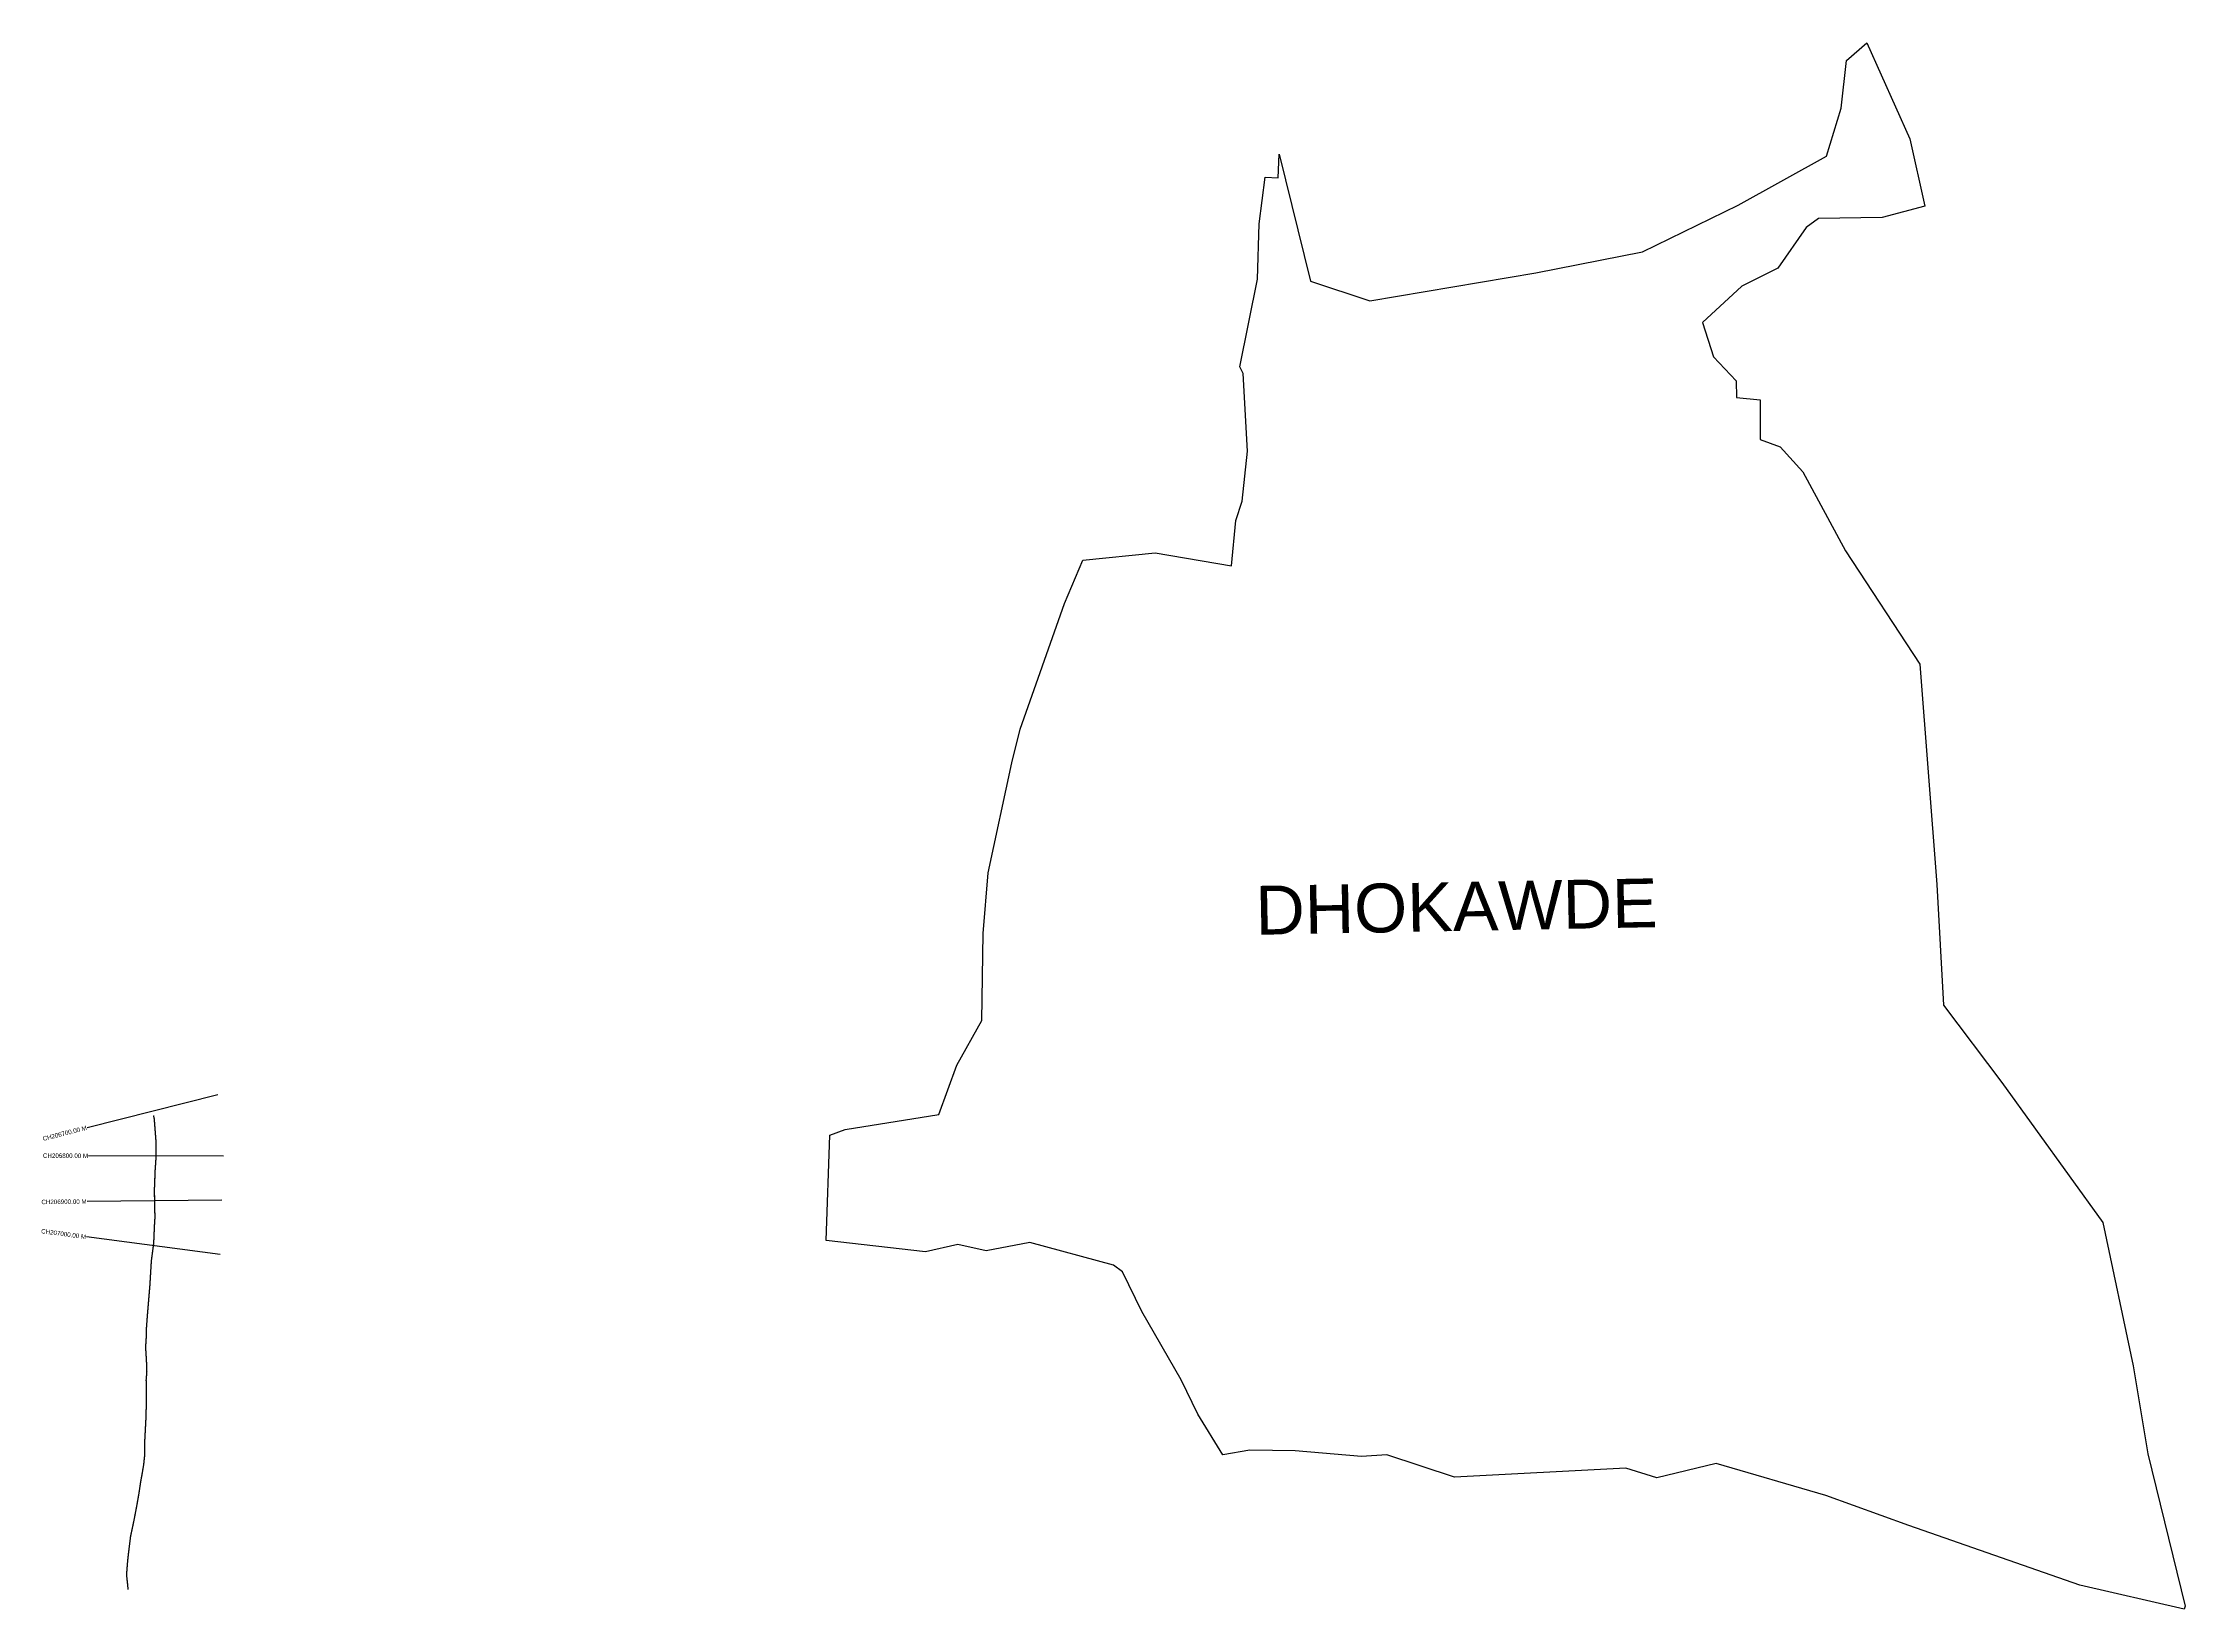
# Model space of a CAD drawing. Header units: metres. Extents: x 274585 to 279350, y 2076904 to 2080388.
import ezdxf
from ezdxf.enums import TextEntityAlignment as Align

# ---------------------------------------------------------------- set-up
doc = ezdxf.new("R2010")
doc.units = ezdxf.units.M
for name, color, linetype in [('ARTIFICIALLY PROTECTED', 4, 'Continuous'), ('CS', 134, 'Continuous'), ('CSMark', 210, 'Continuous'), ('VILLAGE BOUNDRY', 10, 'Continuous'), ('VILLAGE NAME', 250, 'Continuous')]:
    doc.layers.add(name, color=color, linetype=linetype)

msp = doc.modelspace()

# ---------------------------------------------------------------- linework, layer by layer
at = {"layer": 'ARTIFICIALLY PROTECTED', "const_width": 3, "flags": 128}
msp.add_lwpolyline([(274831.3, 2078002.2), (274833, 2077994.8), (274837.1, 2077941.1), (274836.9, 2077907.9), (274835, 2077880.4), (274833.4, 2077838.4), (274833.8, 2077800.1), (274834.6, 2077776.4), (274833.3, 2077755.1), (274831.8, 2077718.5), (274826.5, 2077678.3), (274823.3, 2077624.3), (274817.8, 2077558.7), (274815.3, 2077524.9), (274815.1, 2077507), (274813.8, 2077486.9), (274815.7, 2077455.7), (274816.5, 2077431.9), (274815, 2077414), (274815.3, 2077397.6), (274815.7, 2077369.3), (274814.3, 2077324.6), (274811.8, 2077276.8), (274811.4, 2077243.7), (274809.5, 2077225.6), (274807.5, 2077213.7), (274806.5, 2077207.5), (274802.8, 2077187.3), (274799.1, 2077162.4), (274794.2, 2077134.4), (274787.9, 2077101.4), (274780.3, 2077065.6), (274776, 2077030.7), (274773.8, 2077010.9), (274771.4, 2076980.6), (274773.6, 2076960.2), (274773.6, 2076960.2), (274774.8, 2076947.2)], dxfattribs=at)
at = {"layer": 'CS'}
for p, q in [((274974.7, 2078047.8), (274683.7, 2077975)), ((274986.9, 2077911.4), (274687, 2077912.5)), ((274983.6, 2077813.5), (274683.6, 2077810.7)), ((274979.7, 2077692.6), (274682.3, 2077731.9))]:
    msp.add_line(p, q, dxfattribs=at)
at = {"layer": 'VILLAGE BOUNDRY', "color": 3}
msp.add_lwpolyline([(278596.9, 2080349), (278641.9, 2080388.3)], dxfattribs=at)
for points in [[(278641.9, 2080388.3, 0), (278737.5, 2080175, 0), (278770.8, 2080024.7, 0), (278676, 2080000, 0), (278535, 2079997.3, 0), (278507.3, 2079977.6, 0), (278444.1, 2079886.8, 0), (278364.2, 2079846.7, 0), (278276.4, 2079766, 0), (278300.9, 2079689.6, 0), (278351.7, 2079636.5, 0), (278352.3, 2079599.4, 0), (278405.2, 2079594, 0), (278404.8, 2079506.1, 0), (278449.2, 2079489.6, 0), (278499.5, 2079433.7, 0), (278595, 2079258.5, 0), (278760.3, 2079006, 0), (278798.1, 2078516.3, 0), (278812.4, 2078247.4, 0), (278942.5, 2078075.3, 0), (279167, 2077763.8, 0), (279234.2, 2077445.5, 0), (279267.4, 2077249.8, 0), (279350.2, 2076910.3, 0)], [(279350.2, 2076910.3, 0), (279347.8, 2076903.9, 0), (279115.6, 2076957.4, 0), (278735.8, 2077090.2, 0), (278551.2, 2077157.1, 0), (278306.7, 2077228.2, 0), (278174.8, 2077196.1, 0), (278106.1, 2077217.7, 0), (277724.7, 2077197.5, 0), (277574.5, 2077247.5, 0), (277518, 2077243.8, 0), (277370.8, 2077256.3, 0), (277269.7, 2077257.6, 0), (277209.7, 2077247.3, 0), (277154.1, 2077337.9, 0), (277117.3, 2077414.4, 0), (277029.5, 2077566.3, 0), (276986.3, 2077654.4, 0), (276966.9, 2077669.2, 0), (276780.7, 2077719.4, 0), (276683.1, 2077701.1, 0), (276620.6, 2077715.3, 0), (276548.5, 2077698.7, 0), (276327.7, 2077723.9, 0), (276335.5, 2077958.3, 0), (276369.6, 2077970.8, 0), (276578.1, 2078004.4, 0), (276618.1, 2078113.9, 0), (276673.4, 2078213.4, 0), (276676.7, 2078407.1, 0), (276687.8, 2078542.1, 0), (276740.7, 2078786.7, 0), (276759, 2078861.4, 0), (276857.5, 2079141, 0), (276898.1, 2079237.8, 0), (277059.5, 2079253.7, 0), (277229.1, 2079224.9, 0), (277238.8, 2079325.8, 0), (277252.7, 2079368.7, 0), (277264.6, 2079479.9, 0), (277254.9, 2079652.7, 0), (277247.9, 2079667.4, 0), (277287.1, 2079862.7, 0), (277290.6, 2079985.4, 0), (277303.7, 2080089.2, 0), (277333, 2080087.8, 0), (277334.9, 2080140.8, 0), (277404.6, 2079858.1, 0), (277536.4, 2079814.6, 0), (277905.6, 2079876.5, 0), (278143.4, 2079923.2, 0), (278356.3, 2080027, 0), (278552.1, 2080136.5, 0), (278585.2, 2080242.7, 0), (278596.9, 2080349, 0)]]:
    msp.add_polyline3d(points, dxfattribs=at)

# ---------------------------------------------------------------- texts
at = {"layer": 'CSMark'}
for s, rotation, p in [('CH206700.00 M', 14.0411, (274682.7, 2077974.8)), ('CH206800.00 M', 359.7849, (274686, 2077912.5)), ('CH206900.00 M', 0.5231, (274682.6, 2077810.7)), ('CH207000.00 M', 352.4644, (274681.3, 2077732))]:
    msp.add_text(s, height=10, rotation=rotation, dxfattribs=at).set_placement(p, align=Align.MIDDLE_RIGHT)
at = {"layer": 'VILLAGE NAME', "insert": (277281.2, 2078512.7), "char_height": 108.748, "attachment_point": 1, "rotation": 1.1028}
msp.add_mtext_dynamic_manual_height_columns('{\\fArial|b0|i0|c0|p34;DHOKAWDE}', width=726.929, gutter_width=543.7, heights=[0], dxfattribs=at)

doc.saveas('drawing.dxf')
